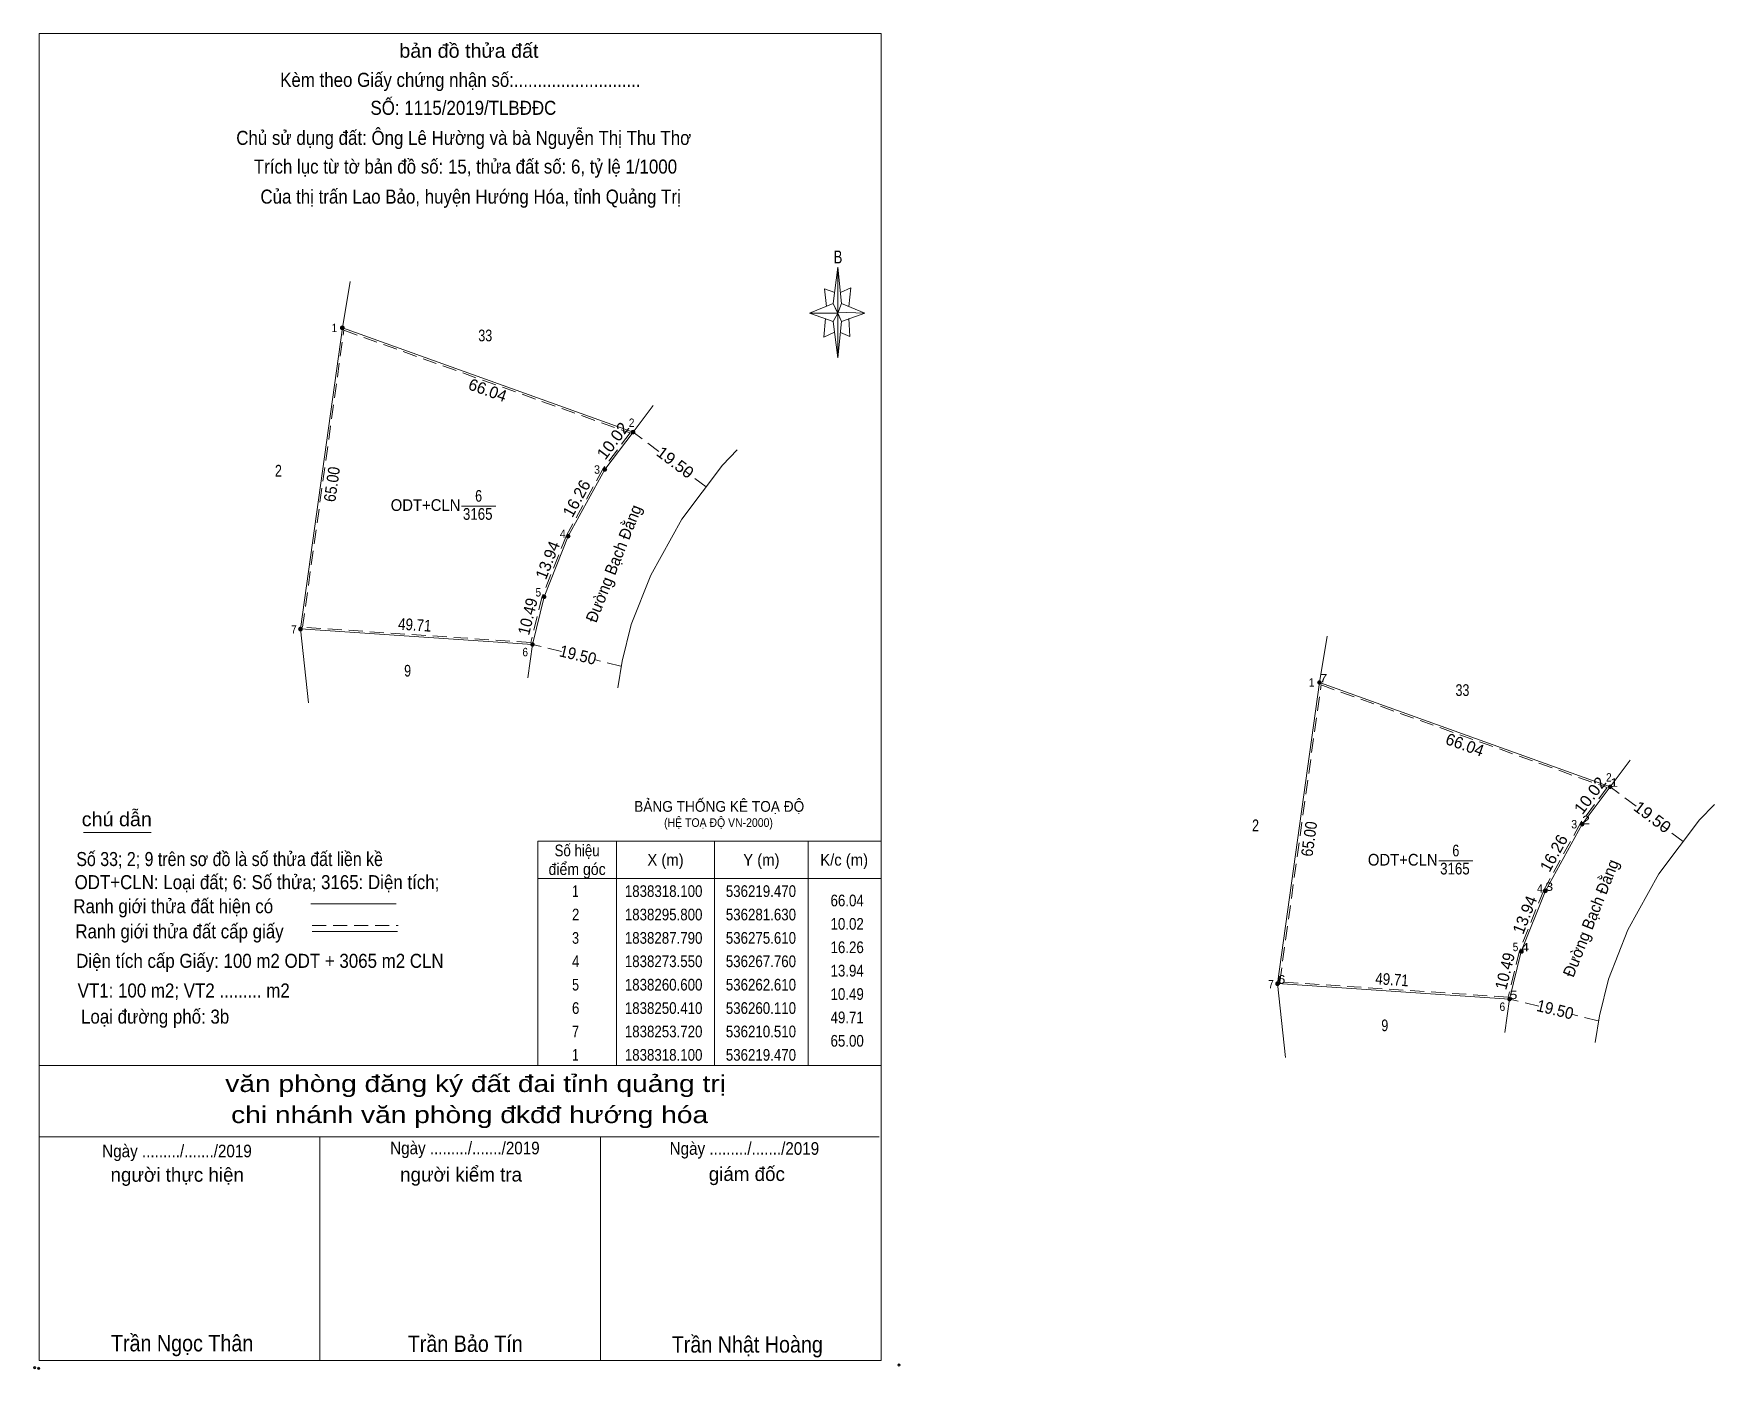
# Model space of a CAD drawing. Header units: metres. Extents: x 535945 to 536304, y 1838171 to 1838457.
import ezdxf
from ezdxf.enums import TextEntityAlignment as Align

# ---------------------------------------------------------------- set-up
doc = ezdxf.new("R2010")
doc.units = ezdxf.units.M
doc.header["$PDMODE"] = 32
doc.header["$PDSIZE"] = 0.5
doc.linetypes.add('MEDIUM_DASHED', pattern=[4.5, 3, -1.5])
for name, color, linetype, lineweight in [('1', 7, 'Continuous', 13), ('10', 7, 'Continuous', 13), ('17', 7, 'Continuous', 13), ('5', 7, 'Continuous', 13), ('6', 7, 'Continuous', 13), ('63', 7, 'Continuous', 13)]:
    doc.layers.add(name, color=color, linetype=linetype, lineweight=lineweight)
doc.layers.add('12', color=7, linetype='Continuous')
doc.layers.add('7', color=7, linetype='Continuous')

msp = doc.modelspace()

# ---------------------------------------------------------------- hatches: boundary and pattern name
at = {"layer": '10'}
for points in [[(536010.93, 1838393.91, 1), (536010.13, 1838393.91, 1)], [(536073.09, 1838371.61, 1), (536072.29, 1838371.61, 1)], [(536067.07, 1838363.6, 1), (536066.27, 1838363.6, 1)], [(536059.22, 1838349.36, 1), (536058.42, 1838349.36, 1)], [(536054.07, 1838336.41, 1), (536053.27, 1838336.41, 1)], [(536001.97, 1838329.53, 1), (536001.17, 1838329.53, 1)], [(536051.57, 1838326.22, 1), (536050.77, 1838326.22, 1)]]:
    msp.add_hatch(color=256, dxfattribs=at).paths.add_polyline_path(points)
at = {"layer": '63'}
for points in [[(536219.87, 1838318.1, 1), (536219.07, 1838318.1, 1)], [(536282.03, 1838295.8, 1), (536281.23, 1838295.8, 1)], [(536276.01, 1838287.79, 1), (536275.21, 1838287.79, 1)], [(536268.16, 1838273.55, 1), (536267.36, 1838273.55, 1)], [(536263.01, 1838260.6, 1), (536262.21, 1838260.6, 1)], [(536210.91, 1838253.72, 1), (536210.11, 1838253.72, 1)], [(536260.51, 1838250.41, 1), (536259.71, 1838250.41, 1)]]:
    msp.add_hatch(color=256, dxfattribs=at).paths.add_polyline_path(points)

# ---------------------------------------------------------------- linework, layer by layer
at = {"layer": '1'}
msp.add_lwpolyline([(536219.47, 1838318.1), (536281.63, 1838295.8), (536275.61, 1838287.79), (536267.76, 1838273.55), (536262.61, 1838260.6), (536260.11, 1838250.41), (536210.51, 1838253.72)], close=True, dxfattribs=at)
at = {"layer": '10'}
for p, q in [((536010.53, 1838393.91), (536012.2, 1838403.77)), ((536072.69, 1838371.61), (536076.96, 1838377.29)), ((536091.8, 1838364.57), (536094.96, 1838367.81)), ((536036.02, 1838355.81), (536043.33, 1838355.81)), ((536001.57, 1838329.53), (536003.26, 1838313.74)), ((536051.17, 1838326.22), (536050.17, 1838319.11)), ((536219.47, 1838318.1), (536221.14, 1838327.96)), ((536069.44, 1838316.96), (536070.36, 1838322.62)), ((536281.63, 1838295.8), (536285.9, 1838301.48)), ((536300.74, 1838288.76), (536303.9, 1838292)), ((536210.51, 1838253.72), (536212.2, 1838237.93)), ((536260.11, 1838250.41), (536259.11, 1838243.3)), ((536278.38, 1838241.15), (536279.3, 1838246.81))]:
    msp.add_line(p, q, dxfattribs=at)
at = {"layer": '10', "linetype": 'MEDIUM_DASHED'}
for p, q in [((536078.23, 1838367.45), (536072.69, 1838371.61)), ((536088.29, 1838359.89), (536083.73, 1838363.32)), ((536057.39, 1838324.69), (536051.17, 1838326.22)), ((536070.1, 1838321.57), (536064.41, 1838322.97))]:
    msp.add_line(p, q, dxfattribs=at)
at = {"layer": '10'}
for points in [[(536010.53, 1838393.91), (536072.69, 1838371.61), (536066.67, 1838363.6), (536058.82, 1838349.36), (536053.67, 1838336.41), (536051.17, 1838326.22), (536001.57, 1838329.53)], [(536010.53, 1838393.91), (536072.69, 1838371.61), (536066.67, 1838363.6), (536058.82, 1838349.36), (536053.67, 1838336.41), (536051.17, 1838326.22), (536001.57, 1838329.53)], [(536219.47, 1838318.1), (536281.63, 1838295.8), (536275.61, 1838287.79), (536267.76, 1838273.55), (536262.61, 1838260.6), (536260.11, 1838250.41), (536210.51, 1838253.72)]]:
    msp.add_lwpolyline(points, close=True, dxfattribs=at)
at = {"layer": '10', "linetype": 'MEDIUM_DASHED'}
msp.add_lwpolyline([(536010.86, 1838393.37), (536072.04, 1838371.42), (536066.33, 1838363.82), (536058.46, 1838349.53), (536053.29, 1838336.53), (536050.86, 1838326.64), (536002.03, 1838329.9)], close=True, dxfattribs=at)
at = {"layer": '10'}
for points in [[(536070.36, 1838322.62), (536072.29, 1838330.45), (536076.48, 1838341.02), (536083.09, 1838352.98), (536091.8, 1838364.57)], [(536279.3, 1838246.81), (536281.23, 1838254.64), (536285.42, 1838265.21), (536292.03, 1838277.17), (536300.74, 1838288.76)]]:
    msp.add_lwpolyline(points, dxfattribs=at)
for centre in [(536010.53, 1838393.91), (536072.69, 1838371.61), (536066.67, 1838363.6), (536058.82, 1838349.36), (536053.67, 1838336.41), (536001.57, 1838329.53), (536051.17, 1838326.22)]:
    msp.add_circle(centre, 0.4, dxfattribs=at)
at = {"layer": '17'}
msp.add_line((535955.21, 1838286.01), (535969.69, 1838286.01), dxfattribs=at)
at = {"layer": '5'}
for p, q in [((536115.45, 1838399.07), (536116.45, 1838406.87)), ((536117.25, 1838399.07), (536122.25, 1838397.07)), ((536115.45, 1838395.27), (536110.45, 1838397.07)), ((536117.25, 1838395.27), (536116.45, 1838387.47)), ((536118.85, 1838395.87), (536119.05, 1838392.07)), ((536119.05, 1838392.07), (536117.05, 1838392.87)), ((535945.73, 1838236.19), (536125.73, 1838236.19)), ((535945.73, 1838220.99), (536125.33, 1838220.99)), ((535945.73, 1838220.99), (536125.33, 1838220.99)), ((535945.73, 1838220.99), (536125.33, 1838220.99)), ((536005.73, 1838173.19), (536005.73, 1838220.99)), ((536065.73, 1838173.19), (536065.73, 1838220.99))]:
    msp.add_line(p, q, dxfattribs=at)
for points in [[(535945.73, 1838456.79), (536125.73, 1838456.79), (536125.73, 1838173.19), (535945.73, 1838173.19)], [(536116.45, 1838406.87), (536117.25, 1838399.07), (536116.45, 1838397.07)], [(536116.45, 1838397.07), (536110.45, 1838397.07), (536115.45, 1838399.07), (536117.25, 1838395.27), (536122.25, 1838397.07), (536116.45, 1838397.27)], [(536116.45, 1838397.07), (536116.45, 1838387.47), (536115.45, 1838395.27)]]:
    msp.add_lwpolyline(points, close=True, dxfattribs=at)
for points in [[(536115.85, 1838401.47), (536113.65, 1838402.27), (536114.05, 1838398.47)], [(536117.05, 1838401.47), (536119.25, 1838402.47), (536118.85, 1838398.47)], [(536116.45, 1838397.07), (536115.45, 1838399.07), (536110.45, 1838397.07)], [(536113.85, 1838395.87), (536113.45, 1838391.87), (536115.65, 1838392.87)], [(536116.45, 1838397.07), (536117.25, 1838395.27), (536122.25, 1838397.07)], [(536125.73, 1838173.19), (535945.73, 1838173.19), (535945.73, 1838220.99)]]:
    msp.add_lwpolyline(points, dxfattribs=at)
for p in [(535944.77, 1838171.65), (535945.57, 1838171.51)]:
    msp.add_point(p, dxfattribs=at)
at = {"layer": '6'}
for p, q in [((536003.77, 1838270.75), (536022.05, 1838270.75)), ((536004.05, 1838264.89), (536022.33, 1838264.89))]:
    msp.add_line(p, q, dxfattribs=at)
at = {"layer": '6', "linetype": 'MEDIUM_DASHED'}
msp.add_line((536004.05, 1838266.13), (536022.45, 1838266.13), dxfattribs=at)
at = {"layer": '6'}
msp.add_point((536129.53, 1838172.19), dxfattribs=at)
at = {"layer": '63', "linetype": 'MEDIUM_DASHED'}
for p, q in [((536287.17, 1838291.64), (536281.63, 1838295.8)), ((536297.23, 1838284.08), (536292.67, 1838287.51)), ((536266.33, 1838248.88), (536260.11, 1838250.41)), ((536279.04, 1838245.76), (536273.35, 1838247.16))]:
    msp.add_line(p, q, dxfattribs=at)
at = {"layer": '63'}
for p, q in [((536069.13, 1838284.19), (536069.13, 1838236.19)), ((536090.13, 1838284.19), (536090.13, 1838236.19)), ((536110.13, 1838284.19), (536110.13, 1838236.19)), ((536244.96, 1838280), (536252.27, 1838280)), ((536052.33, 1838276.19), (536125.73, 1838276.19))]:
    msp.add_line(p, q, dxfattribs=at)
at = {"layer": '63', "linetype": 'MEDIUM_DASHED'}
msp.add_lwpolyline([(536219.8, 1838317.56), (536280.98, 1838295.61), (536275.27, 1838288.01), (536267.4, 1838273.72), (536262.23, 1838260.72), (536259.8, 1838250.83), (536210.97, 1838254.09)], close=True, dxfattribs=at)
at = {"layer": '63'}
msp.add_lwpolyline([(536052.33, 1838284.19), (536125.73, 1838284.19), (536125.73, 1838236.19), (536052.33, 1838236.19)], close=True, dxfattribs=at)
for centre in [(536219.47, 1838318.1), (536281.63, 1838295.8), (536275.61, 1838287.79), (536267.76, 1838273.55), (536262.61, 1838260.6), (536210.51, 1838253.72), (536260.11, 1838250.41)]:
    msp.add_circle(centre, 0.4, dxfattribs=at)
at = {"layer": '7'}
for p in [(536219.47, 1838318.1), (536281.63, 1838295.8), (536275.61, 1838287.79), (536267.76, 1838273.55), (536262.61, 1838260.6), (536210.51, 1838253.72), (536260.11, 1838250.41)]:
    msp.add_point(p, dxfattribs=at)

# ---------------------------------------------------------------- texts
at = {"layer": '1'}
for s, height, width, p in [('BẢNG THỐNG KÊ TOẠ ĐỘ ', 2.3, 0.95, (536072.93, 1838290.45)), ('(HỆ TOẠ ĐỘ VN-2000)', 1.86, 0.9, (536079.33, 1838287.21))]:
    msp.add_text(s, height=height, dxfattribs=dict(at, width=width)).set_placement(p)
for s, width, p in [('6', 0.8, (536248.615, 1838280.92)), ('ODT+CLN', 0.95, (536237.265, 1838278.95)), ('3165', 0.85, (536248.42, 1838277.05))]:
    msp.add_text(s, height=2.5, dxfattribs=dict(at, width=width)).set_placement(p, align=Align.CENTER)
at = {"layer": '10'}
for s, width, p in [(' 1', 0.9, (536009.43, 1838392.99)), (' 2', 0.9, (536072.99, 1838372.71)), (' 3', 0.95, (536065.62, 1838362.71)), (' 4', 0.95, (536058.31, 1838348.98)), (' 5', 0.9, (536053.04, 1838336.47)), (' 7', 0.9, (536000.77, 1838328.52)), (' 6', 0.9, (536050.23, 1838323.69))]:
    msp.add_text(s, height=1.8, dxfattribs=dict(at, width=width)).set_placement(p, align=Align.RIGHT)
for s, width, p in [('33', 0.8, (536041.09, 1838391.02)), ('2', 0.8, (535996.855, 1838362.11)), ('6', 0.8, (536039.675, 1838356.73)), ('ODT+CLN', 0.95, (536028.325, 1838354.76)), ('3165', 0.85, (536039.48, 1838352.86)), ('9', 0.8, (536024.49, 1838319.36))]:
    msp.add_text(s, height=2.5, dxfattribs=dict(at, width=width)).set_placement(p, align=Align.CENTER)
for s, rotation, p in [('66.04', 340.264, (536041.188, 1838379.403)), ('16.26', 61.134, (536061.722, 1838356.837)), ('13.94', 68.313, (536055.596, 1838343.778))]:
    msp.add_text(s, height=2.5, rotation=rotation, dxfattribs=at).set_placement(p, align=Align.CENTER)
for s, rotation, width, p in [('10.02', 53.073, 1.05, (536069.372, 1838368.999)), ('19.50', 323.083, 1.05, (536080.964, 1838364.145)), ('65.00', 82.077, 0.9, (536009.534, 1838360.288)), ('Đường Bạch Đằng', 68.376, 0.95, (536069.712, 1838343.064)), ('10.49', 76.215, 0.95, (536051.393, 1838331.912)), ('49.71', 356.182, 0.85, (536025.947, 1838329.172)), ('19.50', 346.199, 0.95, (536060.612, 1838322.781))]:
    msp.add_text(s, height=2.5, rotation=rotation, dxfattribs=dict(at, width=width)).set_placement(p, align=Align.CENTER)
at = {"layer": '12', "width": 1.25}
for s, p in [('7', (536219.47, 1838318.1)), ('1', (536281.63, 1838295.8)), ('2', (536275.61, 1838287.79)), ('3', (536267.76, 1838273.55)), ('4', (536262.61, 1838260.6)), ('6', (536210.51, 1838253.72)), ('5', (536260.11, 1838250.41))]:
    msp.add_text(s, height=1.8, dxfattribs=at).set_placement(p)
at = {"layer": '5'}
for s, height, width, p in [('bản đồ thửa đất', 3, 1.05, (536037.59, 1838451.63)), ('Kèm theo Giấy chứng nhận số:...........................', 3, 0.9, (536035.77, 1838445.41)), ('SỐ: 1115/2019/TLBĐĐC', 3, 0.9, (536036.41, 1838439.43)), ('Chủ sử dụng đất: Ông Lê Hường và bà Nguyễn Thị Thu Thơ', 3, 0.9, (536036.49, 1838433.01)), ('Trích lục từ tờ bản đồ số: 15, thửa đất số: 6, tỷ lệ 1/1000 ', 3, 0.9, (536037.36, 1838426.87)), ('Của thị trấn Lao Bảo, huyện Hướng Hóa, tỉnh Quảng Trị', 3, 0.9, (536037.96, 1838420.45)), ('B', 2.755, 0.75, (536116.52, 1838407.67)), ('văn phòng đăng ký đất đai tỉnh quảng trị', 3.6, 1.25, (536039.03, 1838230.55)), ('chi nhánh văn phòng đkđđ hướng hóa', 3.6, 1.25, (536037.75, 1838223.91)), ('Ngày ........./......./2019', 2.7, 0.9, (535975.18, 1838216.59)), ('Ngày ........./......./2019', 2.7, 0.9, (536036.74, 1838217.23)), ('Ngày ........./......./2019', 2.7, 0.9, (536096.5, 1838217.13)), ('Trần Ngọc Thân', 3.5, 0.9, (535976.27, 1838175.11)), ('Trần Bảo Tín', 3.5, 0.9, (536036.81, 1838174.99)), ('Trần Nhật Hoàng', 3.5, 0.9, (536097.12, 1838174.85))]:
    msp.add_text(s, height=height, dxfattribs=dict(at, width=width)).set_placement(p, align=Align.CENTER)
for s, p in [('người thực hiện', (535975.23, 1838211.37)), ('người kiểm tra', (536035.92, 1838211.41)), ('giám đốc', (536097.02, 1838211.53))]:
    msp.add_text(s, height=3, dxfattribs=at).set_placement(p, align=Align.CENTER)
at = {"layer": '6'}
for s, width, p in [('chú dẫn', 1.05, (535954.81, 1838287.37)), ('Số 33; 2; 9 trên sơ đồ là số thửa đất liền kề', 0.85, (535953.65, 1838278.85)), ('ODT+CLN: Loại đất; 6: Số thửa; 3165: Diện tích;', 0.9, (535953.29, 1838273.91)), ('Ranh giới thửa đất hiện có ', 0.9, (535953.01, 1838268.77)), ('Ranh giới thửa đất cấp giấy', 0.9, (535953.45, 1838263.39)), ('Diện tích cấp Giấy: 100 m2 ODT + 3065 m2 CLN', 0.9, (535953.62, 1838257.09)), ('VT1: 100 m2; VT2 ......... m2', 0.9, (535953.94, 1838250.75)), ('Loại đường phố: 3b', 0.9, (535954.66, 1838245.17))]:
    msp.add_text(s, height=3, dxfattribs=dict(at, width=width)).set_placement(p)
at = {"layer": '63'}
for s, height, width, p in [(' 1', 1.8, 0.9, (536218.37, 1838317.18)), (' 2', 1.8, 0.9, (536281.93, 1838296.9)), (' 3', 1.8, 0.95, (536274.56, 1838286.9)), ('66.04', 2.5, 0.85, (536122.03, 1838270.24)), (' 4', 1.8, 0.95, (536267.25, 1838273.17)), ('10.02', 2.5, 0.85, (536122.03, 1838265.24)), ('16.26', 2.5, 0.85, (536122.03, 1838260.24)), (' 5', 1.8, 0.9, (536261.98, 1838260.66)), ('13.94', 2.5, 0.85, (536122.03, 1838255.24)), (' 7', 1.8, 0.9, (536209.71, 1838252.71)), ('10.49', 2.5, 0.85, (536122.03, 1838250.24)), ('49.71', 2.5, 0.85, (536122.03, 1838245.24)), (' 6', 1.8, 0.9, (536259.17, 1838247.88)), ('65.00', 2.5, 0.85, (536122.03, 1838240.24))]:
    msp.add_text(s, height=height, dxfattribs=dict(at, width=width)).set_placement(p, align=Align.RIGHT)
for s, width, p in [('33', 0.8, (536250.03, 1838315.21)), ('2', 0.8, (536205.795, 1838286.3)), ('Số hiệu', 0.85, (536060.73, 1838280.94)), ('điểm góc', 0.9, (536060.73, 1838276.94)), ('X (m)', 0.95, (536079.63, 1838278.94)), ('Y (m)', 0.95, (536100.125, 1838278.94)), ('K/c (m)', 0.95, (536117.83, 1838278.94)), (' 1', 0.75, (536060.025, 1838272.24)), ('1838318.100', 0.85, (536079.23, 1838272.24)), ('536219.470', 0.85, (536100.035, 1838272.24)), (' 2', 0.85, (536060.03, 1838267.24)), ('1838295.800', 0.85, (536079.23, 1838267.24)), ('536281.630', 0.85, (536100.035, 1838267.24)), (' 3', 0.8, (536060.03, 1838262.24)), ('1838287.790', 0.85, (536079.23, 1838262.24)), ('536275.610', 0.85, (536100.035, 1838262.24)), (' 4', 0.85, (536060.025, 1838257.24)), ('1838273.550', 0.85, (536079.23, 1838257.24)), ('536267.760', 0.85, (536100.035, 1838257.24)), (' 5', 0.8, (536060.03, 1838252.24)), ('1838260.600', 0.85, (536079.23, 1838252.24)), ('536262.610', 0.85, (536100.035, 1838252.24)), (' 6', 0.85, (536060.03, 1838247.24)), ('1838250.410', 0.85, (536079.23, 1838247.24)), ('536260.110', 0.85, (536100.035, 1838247.24)), (' 7', 0.8, (536060.03, 1838242.24)), ('1838253.720', 0.85, (536079.23, 1838242.24)), ('536210.510', 0.85, (536100.035, 1838242.24)), ('9', 0.8, (536233.43, 1838243.55)), (' 1', 0.75, (536060.025, 1838237.24)), ('1838318.100', 0.85, (536079.23, 1838237.24)), ('536219.470', 0.85, (536100.035, 1838237.24))]:
    msp.add_text(s, height=2.5, dxfattribs=dict(at, width=width)).set_placement(p, align=Align.CENTER)
for s, rotation, p in [('66.04', 340.264, (536250.128, 1838303.593)), ('16.26', 61.134, (536270.662, 1838281.027)), ('13.94', 68.313, (536264.536, 1838267.968))]:
    msp.add_text(s, height=2.5, rotation=rotation, dxfattribs=at).set_placement(p, align=Align.CENTER)
for s, rotation, width, p in [('10.02', 53.073, 1.05, (536278.312, 1838293.189)), ('19.50', 323.083, 1.05, (536289.904, 1838288.335)), ('65.00', 82.077, 0.9, (536218.474, 1838284.478)), ('Đường Bạch Đằng', 68.376, 0.95, (536278.652, 1838267.254)), ('10.49', 76.215, 0.95, (536260.333, 1838256.102)), ('49.71', 356.182, 0.85, (536234.887, 1838253.362)), ('19.50', 346.199, 0.95, (536269.552, 1838246.971))]:
    msp.add_text(s, height=2.5, rotation=rotation, dxfattribs=dict(at, width=width)).set_placement(p, align=Align.CENTER)

doc.saveas('drawing.dxf')
